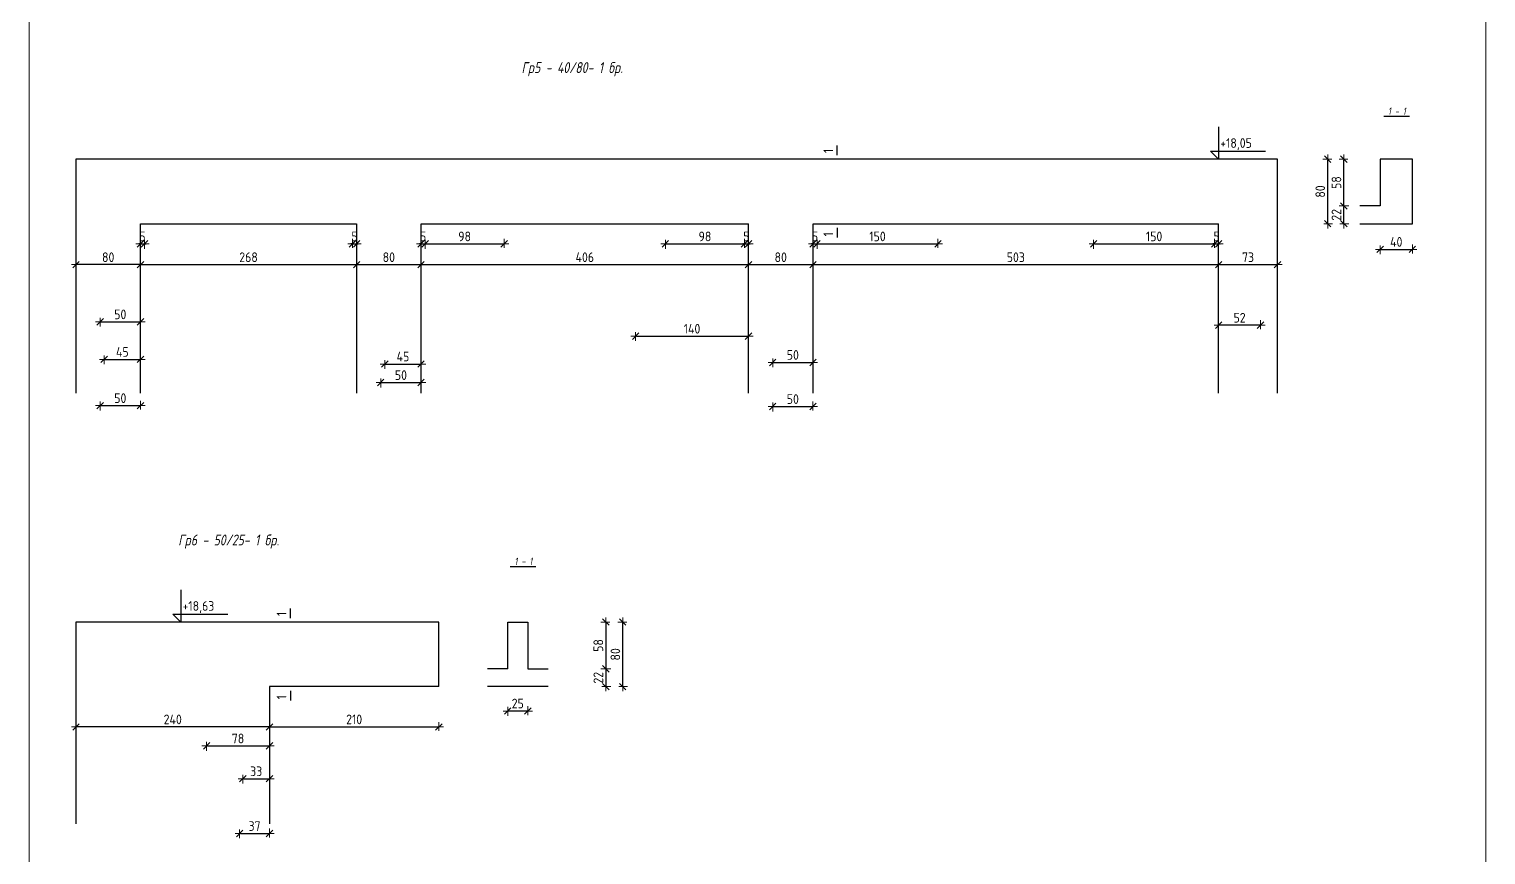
# Model space of a CAD drawing. Header units: centimetres. Extents: x -7166 to 3166, y -7595 to 8142.
# Drawn here: x -7166 to -5359, y -5088 to -4065 of the extents above; entities that cross this region are included whole.
import ezdxf
from ezdxf.enums import TextEntityAlignment as Align

# ---------------------------------------------------------------- set-up
doc = ezdxf.new("R2010")
doc.units = ezdxf.units.CM
doc.layers.add('1K_arm_koti', color=5, linetype='Continuous', lineweight=15)
doc.layers.add('1K_koti_van6ni', color=241, linetype='Continuous', lineweight=13)
for name, color, linetype in [('GRE', 3, 'Continuous'), ('GRETXT', 6, 'Continuous'), ('KTX', 1, 'Continuous'), ('KTXTXT', 4, 'Continuous'), ('RAZ', 3, 'Continuous')]:
    doc.layers.add(name, color=color, linetype=linetype)
doc.styles.add('DIM', font='romans.shx', dxfattribs={"width": 0.85})
doc.styles.add('SWETLI', font='simplex.shx', dxfattribs={"width": 0.75, "oblique": 12})
doc.dimstyles.new('RAZR1', dxfattribs={"dimtxt": 12, "dimasz": 1, "dimexe": 0.3, "dimexo": 0, "dimgap": 0, "dimtad": 0, "dimrnd": 0.1, "dimzin": 14, "dimdsep": 46, "dimtxsty": 'DIM', "dimblk": 'DIM2', "dimcen": 0.09, "dimse1": 1, "dimse2": 1, "dimclrd": 256, "dimclre": 256, "dimclrt": 41, "dimazin": 0, "dimtfac": 2.307692, "dimtix": 1, "dimtmove": 2, "dimatfit": 3, "dimldrblk": 'DIM2', "dimfxl": 0, "dimtvp": 0.769231, "dimtolj": 1, "dimtzin": 14, "dimarcsym": 0})

# ---------------------------------------------------------------- blocks, each defined once
blk = doc.blocks.new('DIM2')
for p, q in [((-5.7, 0), (5.7, 0)), ((4, 4), (-4, -4)), ((0, -5), (0, 6))]:
    blk.add_line(p, q)
blk = doc.blocks.new('*D510')
at = {"layer": '1K_koti_van6ni', "lineweight": -2}
blk.add_line((-7026.5, -4356.9), (-6760.5, -4356.9), dxfattribs=at)
at = {"layer": 'Defpoints', "color": 0}
for p in [(-7027.5, -4306.2), (-6759.5, -4306.2), (-6759.5, -4356.9)]:
    blk.add_point(p, dxfattribs=at)
at = {"layer": '1K_koti_van6ni', "lineweight": -2, "rotation": 180}
blk.add_blockref('DIM2', (-7027.5, -4356.9), dxfattribs=at)
at = {"layer": '1K_koti_van6ni', "lineweight": -2}
blk.add_blockref('DIM2', (-6759.5, -4356.9), dxfattribs=at)
at = {"layer": '1K_koti_van6ni', "color": 41, "insert": (-6893.5, -4347.7), "char_height": 12, "attachment_point": 5, "style": 'DIM'}
blk.add_mtext('\\A1;268', dxfattribs=at)
blk = doc.blocks.new('*D511')
at = {"layer": '1K_koti_van6ni', "lineweight": -2}
blk.add_line((-6758.5, -4356.9), (-6680.5, -4356.9), dxfattribs=at)
at = {"layer": 'Defpoints', "color": 0}
for p in [(-6759.5, -4306.2), (-6679.5, -4306.2), (-6679.5, -4356.9)]:
    blk.add_point(p, dxfattribs=at)
at = {"layer": '1K_koti_van6ni', "lineweight": -2, "rotation": 180}
blk.add_blockref('DIM2', (-6759.5, -4356.9), dxfattribs=at)
at = {"layer": '1K_koti_van6ni', "lineweight": -2}
blk.add_blockref('DIM2', (-6679.5, -4356.9), dxfattribs=at)
at = {"layer": '1K_koti_van6ni', "color": 41, "insert": (-6719.5, -4347.7), "char_height": 12, "attachment_point": 5, "style": 'DIM'}
blk.add_mtext('\\A1;80', dxfattribs=at)
blk = doc.blocks.new('*D512')
at = {"layer": '1K_koti_van6ni', "lineweight": -2}
blk.add_line((-6678.5, -4356.9), (-6274.5, -4356.9), dxfattribs=at)
at = {"layer": 'Defpoints', "color": 0}
for p in [(-6679.5, -4306.2), (-6273.5, -4306.2), (-6273.5, -4356.9)]:
    blk.add_point(p, dxfattribs=at)
at = {"layer": '1K_koti_van6ni', "lineweight": -2, "rotation": 180}
blk.add_blockref('DIM2', (-6679.5, -4356.9), dxfattribs=at)
at = {"layer": '1K_koti_van6ni', "lineweight": -2}
blk.add_blockref('DIM2', (-6273.5, -4356.9), dxfattribs=at)
at = {"layer": '1K_koti_van6ni', "color": 41, "insert": (-6476.5, -4347.7), "char_height": 12, "attachment_point": 5, "style": 'DIM'}
blk.add_mtext('\\A1;406', dxfattribs=at)
blk = doc.blocks.new('*D513')
at = {"layer": '1K_koti_van6ni', "lineweight": -2}
blk.add_line((-6272.5, -4356.9), (-6194.5, -4356.9), dxfattribs=at)
at = {"layer": 'Defpoints', "color": 0}
for p in [(-6273.5, -4306.2), (-6193.5, -4306.2), (-6193.5, -4356.9)]:
    blk.add_point(p, dxfattribs=at)
at = {"layer": '1K_koti_van6ni', "lineweight": -2, "rotation": 180}
blk.add_blockref('DIM2', (-6273.5, -4356.9), dxfattribs=at)
at = {"layer": '1K_koti_van6ni', "lineweight": -2}
blk.add_blockref('DIM2', (-6193.5, -4356.9), dxfattribs=at)
at = {"layer": '1K_koti_van6ni', "color": 41, "insert": (-6233.5, -4347.7), "char_height": 12, "attachment_point": 5, "style": 'DIM'}
blk.add_mtext('\\A1;80', dxfattribs=at)
blk = doc.blocks.new('*D514')
at = {"layer": '1K_koti_van6ni', "lineweight": -2}
blk.add_line((-6192.5, -4356.9), (-5691.5, -4356.9), dxfattribs=at)
at = {"layer": 'Defpoints', "color": 0}
for p in [(-6193.5, -4306.2), (-5690.5, -4306.2), (-5690.5, -4356.9)]:
    blk.add_point(p, dxfattribs=at)
at = {"layer": '1K_koti_van6ni', "lineweight": -2, "rotation": 180}
blk.add_blockref('DIM2', (-6193.5, -4356.9), dxfattribs=at)
at = {"layer": '1K_koti_van6ni', "lineweight": -2}
blk.add_blockref('DIM2', (-5690.5, -4356.9), dxfattribs=at)
at = {"layer": '1K_koti_van6ni', "color": 41, "insert": (-5942, -4347.7), "char_height": 12, "attachment_point": 5, "style": 'DIM'}
blk.add_mtext('\\A1;503', dxfattribs=at)
blk = doc.blocks.new('*D515')
at = {"layer": '1K_koti_van6ni', "lineweight": -2}
blk.add_line((-5689.5, -4356.9), (-5618.5, -4356.9), dxfattribs=at)
at = {"layer": 'Defpoints', "color": 0}
for p in [(-5617.5, -4226.2), (-5690.5, -4306.2), (-5617.5, -4356.9)]:
    blk.add_point(p, dxfattribs=at)
at = {"layer": '1K_koti_van6ni', "lineweight": -2, "rotation": 180}
blk.add_blockref('DIM2', (-5690.5, -4356.9), dxfattribs=at)
at = {"layer": '1K_koti_van6ni', "lineweight": -2}
blk.add_blockref('DIM2', (-5617.5, -4356.9), dxfattribs=at)
at = {"layer": '1K_koti_van6ni', "color": 41, "insert": (-5654, -4347.7), "char_height": 12, "attachment_point": 5, "style": 'DIM'}
blk.add_mtext('\\A1;73', dxfattribs=at)
blk = doc.blocks.new('*D516')
at = {"layer": '1K_koti_van6ni', "lineweight": -2}
blk.add_line((-7028.5, -4356.9), (-7106.5, -4356.9), dxfattribs=at)
at = {"layer": 'Defpoints', "color": 0}
for p in [(-7107.5, -4226.2), (-7027.5, -4306.2), (-7107.5, -4356.9)]:
    blk.add_point(p, dxfattribs=at)
at = {"layer": '1K_koti_van6ni', "lineweight": -2, "rotation": 180}
blk.add_blockref('DIM2', (-7107.5, -4356.9), dxfattribs=at)
at = {"layer": '1K_koti_van6ni', "lineweight": -2}
blk.add_blockref('DIM2', (-7027.5, -4356.9), dxfattribs=at)
at = {"layer": '1K_koti_van6ni', "color": 41, "insert": (-7067.5, -4347.7), "char_height": 12, "attachment_point": 5, "style": 'DIM'}
blk.add_mtext('\\A1;80', dxfattribs=at)
blk = doc.blocks.new('*D517')
at = {"layer": '1K_arm_koti', "lineweight": -2}
blk.add_line((-5535.2, -4305.2), (-5535.2, -4285.2), dxfattribs=at)
at = {"layer": 'Defpoints', "color": 0}
for p in [(-5535.2, -4284.2), (-5515.2, -4284.2), (-5515.2, -4306.2)]:
    blk.add_point(p, dxfattribs=at)
at = {"layer": '1K_arm_koti', "lineweight": -2}
for p, rotation in [((-5535.2, -4284.2), 90), ((-5535.2, -4306.2), 270)]:
    blk.add_blockref('DIM2', p, dxfattribs=dict(at, rotation=rotation))
at = {"layer": '1K_arm_koti', "color": 41, "insert": (-5544.4, -4295.2), "char_height": 12, "attachment_point": 5, "rotation": 90, "style": 'DIM'}
blk.add_mtext('\\A1;22', dxfattribs=at)
blk = doc.blocks.new('*D518')
at = {"layer": '1K_arm_koti', "lineweight": -2}
blk.add_line((-5535.2, -4283.2), (-5535.2, -4227.2), dxfattribs=at)
at = {"layer": 'Defpoints', "color": 0}
for p in [(-5535.2, -4226.2), (-5490.2, -4226.2), (-5515.2, -4284.2)]:
    blk.add_point(p, dxfattribs=at)
at = {"layer": '1K_arm_koti', "lineweight": -2}
for p, rotation in [((-5535.2, -4226.2), 90), ((-5535.2, -4284.2), 270)]:
    blk.add_blockref('DIM2', p, dxfattribs=dict(at, rotation=rotation))
at = {"layer": '1K_arm_koti', "color": 41, "insert": (-5544.4, -4255.2), "char_height": 12, "attachment_point": 5, "rotation": 90, "style": 'DIM'}
blk.add_mtext('\\A1;58', dxfattribs=at)
blk = doc.blocks.new('*D519')
at = {"layer": '1K_arm_koti', "lineweight": -2}
blk.add_line((-5555.2, -4305.2), (-5555.2, -4227.2), dxfattribs=at)
at = {"layer": 'Defpoints', "color": 0}
for p in [(-5555.2, -4226.2), (-5490.2, -4226.2), (-5515.2, -4306.2)]:
    blk.add_point(p, dxfattribs=at)
at = {"layer": '1K_arm_koti', "lineweight": -2}
for p, rotation in [((-5555.2, -4226.2), 90), ((-5555.2, -4306.2), 270)]:
    blk.add_blockref('DIM2', p, dxfattribs=dict(at, rotation=rotation))
at = {"layer": '1K_arm_koti', "color": 41, "insert": (-5564.4, -4266.2), "char_height": 12, "attachment_point": 5, "rotation": 90, "style": 'DIM'}
blk.add_mtext('\\A1;80', dxfattribs=at)
blk = doc.blocks.new('*D520')
at = {"layer": '1K_arm_koti', "lineweight": -2}
blk.add_line((-5489.2, -4338), (-5451.2, -4338), dxfattribs=at)
at = {"layer": 'Defpoints', "color": 0}
for p in [(-5490.2, -4226.2), (-5450.2, -4226.2), (-5450.2, -4338)]:
    blk.add_point(p, dxfattribs=at)
at = {"layer": '1K_arm_koti', "lineweight": -2, "rotation": 180}
blk.add_blockref('DIM2', (-5490.2, -4338), dxfattribs=at)
at = {"layer": '1K_arm_koti', "lineweight": -2}
blk.add_blockref('DIM2', (-5450.2, -4338), dxfattribs=at)
at = {"layer": '1K_arm_koti', "color": 41, "insert": (-5470.2, -4328.7), "char_height": 12, "attachment_point": 5, "style": 'DIM'}
blk.add_mtext('\\A1;40', dxfattribs=at)
blk = doc.blocks.new('*D521')
at = {"layer": '1K_arm_koti', "lineweight": -2}
for p, q in [((-7028.5, -4331.1), (-7029.5, -4331.1)), ((-7027.5, -4331.1), (-7022.5, -4331.1)), ((-7021.5, -4331.1), (-7020.5, -4331.1))]:
    blk.add_line(p, q, dxfattribs=at)
at = {"layer": 'Defpoints', "color": 0}
for p in [(-7027.5, -4306.2), (-7022.5, -4304.7), (-7022.5, -4331.1)]:
    blk.add_point(p, dxfattribs=at)
at = {"layer": '1K_arm_koti', "lineweight": -2}
blk.add_blockref('DIM2', (-7027.5, -4331.1), dxfattribs=at)
at = {"layer": '1K_arm_koti', "lineweight": -2, "rotation": 180}
blk.add_blockref('DIM2', (-7022.5, -4331.1), dxfattribs=at)
at = {"layer": '1K_arm_koti', "color": 41, "insert": (-7025, -4321.9), "char_height": 12, "attachment_point": 5, "style": 'DIM'}
blk.add_mtext('\\A1;5', dxfattribs=at)
blk = doc.blocks.new('*D522')
at = {"layer": '1K_arm_koti', "lineweight": -2}
for p, q in [((-6765.5, -4331.1), (-6766.5, -4331.1)), ((-6764.5, -4331.1), (-6759.5, -4331.1)), ((-6758.5, -4331.1), (-6757.5, -4331.1))]:
    blk.add_line(p, q, dxfattribs=at)
at = {"layer": 'Defpoints', "color": 0}
for p in [(-6764.5, -4304.7), (-6759.5, -4306.2), (-6759.5, -4331.1)]:
    blk.add_point(p, dxfattribs=at)
at = {"layer": '1K_arm_koti', "lineweight": -2}
blk.add_blockref('DIM2', (-6764.5, -4331.1), dxfattribs=at)
at = {"layer": '1K_arm_koti', "lineweight": -2, "rotation": 180}
blk.add_blockref('DIM2', (-6759.5, -4331.1), dxfattribs=at)
at = {"layer": '1K_arm_koti', "color": 41, "insert": (-6762, -4321.9), "char_height": 12, "attachment_point": 5, "style": 'DIM'}
blk.add_mtext('\\A1;5', dxfattribs=at)
blk = doc.blocks.new('*D523')
at = {"layer": '1K_arm_koti', "lineweight": -2}
for p, q in [((-6680.5, -4331.1), (-6681.5, -4331.1)), ((-6679.5, -4331.1), (-6674.5, -4331.1)), ((-6673.5, -4331.1), (-6672.5, -4331.1))]:
    blk.add_line(p, q, dxfattribs=at)
at = {"layer": 'Defpoints', "color": 0}
for p in [(-6679.5, -4306.2), (-6674.5, -4304.7), (-6674.5, -4331.1)]:
    blk.add_point(p, dxfattribs=at)
at = {"layer": '1K_arm_koti', "lineweight": -2}
blk.add_blockref('DIM2', (-6679.5, -4331.1), dxfattribs=at)
at = {"layer": '1K_arm_koti', "lineweight": -2, "rotation": 180}
blk.add_blockref('DIM2', (-6674.5, -4331.1), dxfattribs=at)
at = {"layer": '1K_arm_koti', "color": 41, "insert": (-6677, -4321.9), "char_height": 12, "attachment_point": 5, "style": 'DIM'}
blk.add_mtext('\\A1;5', dxfattribs=at)
blk = doc.blocks.new('*D524')
at = {"layer": '1K_arm_koti', "lineweight": -2}
for p, q in [((-6279.5, -4331.1), (-6280.5, -4331.1)), ((-6278.5, -4331.1), (-6273.5, -4331.1)), ((-6272.5, -4331.1), (-6271.5, -4331.1))]:
    blk.add_line(p, q, dxfattribs=at)
at = {"layer": 'Defpoints', "color": 0}
for p in [(-6278.5, -4304.7), (-6273.5, -4306.2), (-6273.5, -4331.1)]:
    blk.add_point(p, dxfattribs=at)
at = {"layer": '1K_arm_koti', "lineweight": -2}
blk.add_blockref('DIM2', (-6278.5, -4331.1), dxfattribs=at)
at = {"layer": '1K_arm_koti', "lineweight": -2, "rotation": 180}
blk.add_blockref('DIM2', (-6273.5, -4331.1), dxfattribs=at)
at = {"layer": '1K_arm_koti', "color": 41, "insert": (-6276, -4321.9), "char_height": 12, "attachment_point": 5, "style": 'DIM'}
blk.add_mtext('\\A1;5', dxfattribs=at)
blk = doc.blocks.new('*D525')
at = {"layer": '1K_arm_koti', "lineweight": -2}
for p, q in [((-6194.5, -4331.1), (-6195.5, -4331.1)), ((-6193.5, -4331.1), (-6188.5, -4331.1)), ((-6187.5, -4331.1), (-6186.5, -4331.1))]:
    blk.add_line(p, q, dxfattribs=at)
at = {"layer": 'Defpoints', "color": 0}
for p in [(-6193.5, -4306.2), (-6188.5, -4304.7), (-6188.5, -4331.1)]:
    blk.add_point(p, dxfattribs=at)
at = {"layer": '1K_arm_koti', "lineweight": -2}
blk.add_blockref('DIM2', (-6193.5, -4331.1), dxfattribs=at)
at = {"layer": '1K_arm_koti', "lineweight": -2, "rotation": 180}
blk.add_blockref('DIM2', (-6188.5, -4331.1), dxfattribs=at)
at = {"layer": '1K_arm_koti', "color": 41, "insert": (-6191, -4321.9), "char_height": 12, "attachment_point": 5, "style": 'DIM'}
blk.add_mtext('\\A1;5', dxfattribs=at)
blk = doc.blocks.new('*D526')
at = {"layer": '1K_arm_koti', "lineweight": -2}
for p, q in [((-5696.5, -4331.1), (-5697.5, -4331.1)), ((-5695.5, -4331.1), (-5690.5, -4331.1)), ((-5689.5, -4331.1), (-5688.5, -4331.1))]:
    blk.add_line(p, q, dxfattribs=at)
at = {"layer": 'Defpoints', "color": 0}
for p in [(-5695.5, -4304.7), (-5690.5, -4306.2), (-5690.5, -4331.1)]:
    blk.add_point(p, dxfattribs=at)
at = {"layer": '1K_arm_koti', "lineweight": -2}
blk.add_blockref('DIM2', (-5695.5, -4331.1), dxfattribs=at)
at = {"layer": '1K_arm_koti', "lineweight": -2, "rotation": 180}
blk.add_blockref('DIM2', (-5690.5, -4331.1), dxfattribs=at)
at = {"layer": '1K_arm_koti', "color": 41, "insert": (-5693, -4321.9), "char_height": 12, "attachment_point": 5, "style": 'DIM'}
blk.add_mtext('\\A1;5', dxfattribs=at)
blk = doc.blocks.new('*D527')
at = {"layer": '1K_arm_koti', "lineweight": -2}
blk.add_line((-5844.5, -4331.1), (-5696.5, -4331.1), dxfattribs=at)
at = {"layer": 'Defpoints', "color": 0}
for p in [(-5845.5, -4304.7), (-5695.5, -4304.7), (-5695.5, -4331.1)]:
    blk.add_point(p, dxfattribs=at)
at = {"layer": '1K_arm_koti', "lineweight": -2, "rotation": 180}
blk.add_blockref('DIM2', (-5845.5, -4331.1), dxfattribs=at)
at = {"layer": '1K_arm_koti', "lineweight": -2}
blk.add_blockref('DIM2', (-5695.5, -4331.1), dxfattribs=at)
at = {"layer": '1K_arm_koti', "color": 41, "insert": (-5770.5, -4321.9), "char_height": 12, "attachment_point": 5, "style": 'DIM'}
blk.add_mtext('\\A1;150', dxfattribs=at)
blk = doc.blocks.new('*D528')
at = {"layer": '1K_arm_koti', "lineweight": -2}
blk.add_line((-6187.5, -4331.1), (-6039.5, -4331.1), dxfattribs=at)
at = {"layer": 'Defpoints', "color": 0}
for p in [(-6188.5, -4304.7), (-6038.5, -4304.7), (-6038.5, -4331.1)]:
    blk.add_point(p, dxfattribs=at)
at = {"layer": '1K_arm_koti', "lineweight": -2, "rotation": 180}
blk.add_blockref('DIM2', (-6188.5, -4331.1), dxfattribs=at)
at = {"layer": '1K_arm_koti', "lineweight": -2}
blk.add_blockref('DIM2', (-6038.5, -4331.1), dxfattribs=at)
at = {"layer": '1K_arm_koti', "color": 41, "insert": (-6113.5, -4321.9), "char_height": 12, "attachment_point": 5, "style": 'DIM'}
blk.add_mtext('\\A1;150', dxfattribs=at)
blk = doc.blocks.new('*D529')
at = {"layer": '1K_arm_koti', "lineweight": -2}
blk.add_line((-6673.5, -4331.1), (-6577.5, -4331.1), dxfattribs=at)
at = {"layer": 'Defpoints', "color": 0}
for p in [(-6674.5, -4304.7), (-6576.5, -4304.7), (-6576.5, -4331.1)]:
    blk.add_point(p, dxfattribs=at)
at = {"layer": '1K_arm_koti', "lineweight": -2, "rotation": 180}
blk.add_blockref('DIM2', (-6674.5, -4331.1), dxfattribs=at)
at = {"layer": '1K_arm_koti', "lineweight": -2}
blk.add_blockref('DIM2', (-6576.5, -4331.1), dxfattribs=at)
at = {"layer": '1K_arm_koti', "color": 41, "insert": (-6625.5, -4321.9), "char_height": 12, "attachment_point": 5, "style": 'DIM'}
blk.add_mtext('\\A1;98', dxfattribs=at)
blk = doc.blocks.new('*D530')
at = {"layer": '1K_arm_koti', "lineweight": -2}
blk.add_line((-6375.5, -4331.1), (-6279.5, -4331.1), dxfattribs=at)
at = {"layer": 'Defpoints', "color": 0}
for p in [(-6376.5, -4304.7), (-6278.5, -4304.7), (-6278.5, -4331.1)]:
    blk.add_point(p, dxfattribs=at)
at = {"layer": '1K_arm_koti', "lineweight": -2, "rotation": 180}
blk.add_blockref('DIM2', (-6376.5, -4331.1), dxfattribs=at)
at = {"layer": '1K_arm_koti', "lineweight": -2}
blk.add_blockref('DIM2', (-6278.5, -4331.1), dxfattribs=at)
at = {"layer": '1K_arm_koti', "color": 41, "insert": (-6327.5, -4321.9), "char_height": 12, "attachment_point": 5, "style": 'DIM'}
blk.add_mtext('\\A1;98', dxfattribs=at)
blk = doc.blocks.new('*D532')
at = {"layer": '1K_arm_koti', "lineweight": -2}
blk.add_line((-7076.5, -4427.7), (-7028.5, -4427.7), dxfattribs=at)
at = {"layer": 'Defpoints', "color": 0}
for p in [(-7077.5, -4406.5), (-7027.5, -4406.5), (-7027.5, -4427.7)]:
    blk.add_point(p, dxfattribs=at)
at = {"layer": '1K_arm_koti', "lineweight": -2, "rotation": 180}
blk.add_blockref('DIM2', (-7077.5, -4427.7), dxfattribs=at)
at = {"layer": '1K_arm_koti', "lineweight": -2}
blk.add_blockref('DIM2', (-7027.5, -4427.7), dxfattribs=at)
at = {"layer": '1K_arm_koti', "color": 41, "insert": (-7052.5, -4418.5), "char_height": 12, "attachment_point": 5, "style": 'DIM'}
blk.add_mtext('\\A1;50', dxfattribs=at)
blk = doc.blocks.new('*D533')
at = {"layer": '1K_arm_koti', "lineweight": -2}
blk.add_line((-7071.5, -4474.3), (-7028.5, -4474.3), dxfattribs=at)
at = {"layer": 'Defpoints', "color": 0}
for p in [(-7072.5, -4456.7), (-7027.5, -4456.7), (-7027.5, -4474.3)]:
    blk.add_point(p, dxfattribs=at)
at = {"layer": '1K_arm_koti', "lineweight": -2, "rotation": 180}
blk.add_blockref('DIM2', (-7072.5, -4474.3), dxfattribs=at)
at = {"layer": '1K_arm_koti', "lineweight": -2}
blk.add_blockref('DIM2', (-7027.5, -4474.3), dxfattribs=at)
at = {"layer": '1K_arm_koti', "color": 41, "insert": (-7050, -4465.1), "char_height": 12, "attachment_point": 5, "style": 'DIM'}
blk.add_mtext('\\A1;45', dxfattribs=at)
blk = doc.blocks.new('*D534')
at = {"layer": '1K_arm_koti', "lineweight": -2}
blk.add_line((-7076.5, -4531.6), (-7028.5, -4531.6), dxfattribs=at)
at = {"layer": 'Defpoints', "color": 0}
for p in [(-7077.5, -4511.7), (-7027.5, -4516.2), (-7027.5, -4531.6)]:
    blk.add_point(p, dxfattribs=at)
at = {"layer": '1K_arm_koti', "lineweight": -2, "rotation": 180}
blk.add_blockref('DIM2', (-7077.5, -4531.6), dxfattribs=at)
at = {"layer": '1K_arm_koti', "lineweight": -2}
blk.add_blockref('DIM2', (-7027.5, -4531.6), dxfattribs=at)
at = {"layer": '1K_arm_koti', "color": 41, "insert": (-7052.5, -4522.4), "char_height": 12, "attachment_point": 5, "style": 'DIM'}
blk.add_mtext('\\A1;50', dxfattribs=at)
blk = doc.blocks.new('*D535')
at = {"layer": '1K_arm_koti', "lineweight": -2}
blk.add_line((-6723.5, -4480.1), (-6680.5, -4480.1), dxfattribs=at)
at = {"layer": 'Defpoints', "color": 0}
for p in [(-6724.5, -4460.8), (-6679.5, -4460.8), (-6679.5, -4480.1)]:
    blk.add_point(p, dxfattribs=at)
at = {"layer": '1K_arm_koti', "lineweight": -2, "rotation": 180}
blk.add_blockref('DIM2', (-6724.5, -4480.1), dxfattribs=at)
at = {"layer": '1K_arm_koti', "lineweight": -2}
blk.add_blockref('DIM2', (-6679.5, -4480.1), dxfattribs=at)
at = {"layer": '1K_arm_koti', "color": 41, "insert": (-6702, -4470.8), "char_height": 12, "attachment_point": 5, "style": 'DIM'}
blk.add_mtext('\\A1;45', dxfattribs=at)
blk = doc.blocks.new('*D536')
at = {"layer": '1K_arm_koti', "lineweight": -2}
blk.add_line((-6728.5, -4503), (-6680.5, -4503), dxfattribs=at)
at = {"layer": 'Defpoints', "color": 0}
for p in [(-6729.5, -4509.5), (-6679.5, -4503), (-6679.5, -4516.2)]:
    blk.add_point(p, dxfattribs=at)
at = {"layer": '1K_arm_koti', "lineweight": -2, "rotation": 180}
blk.add_blockref('DIM2', (-6729.5, -4503), dxfattribs=at)
at = {"layer": '1K_arm_koti', "lineweight": -2}
blk.add_blockref('DIM2', (-6679.5, -4503), dxfattribs=at)
at = {"layer": '1K_arm_koti', "color": 41, "insert": (-6704.5, -4493.8), "char_height": 12, "attachment_point": 5, "style": 'DIM'}
blk.add_mtext('\\A1;50', dxfattribs=at)
blk = doc.blocks.new('*D537')
at = {"layer": '1K_arm_koti', "lineweight": -2}
blk.add_line((-6412.5, -4445.5), (-6274.5, -4445.5), dxfattribs=at)
at = {"layer": 'Defpoints', "color": 0}
for p in [(-6413.5, -4427.2), (-6273.5, -4427.2), (-6273.5, -4445.5)]:
    blk.add_point(p, dxfattribs=at)
at = {"layer": '1K_arm_koti', "lineweight": -2, "rotation": 180}
blk.add_blockref('DIM2', (-6413.5, -4445.5), dxfattribs=at)
at = {"layer": '1K_arm_koti', "lineweight": -2}
blk.add_blockref('DIM2', (-6273.5, -4445.5), dxfattribs=at)
at = {"layer": '1K_arm_koti', "color": 41, "insert": (-6343.5, -4436.3), "char_height": 12, "attachment_point": 5, "style": 'DIM'}
blk.add_mtext('\\A1;140', dxfattribs=at)
blk = doc.blocks.new('*D538')
at = {"layer": '1K_arm_koti', "lineweight": -2}
blk.add_line((-6242.5, -4478.1), (-6194.5, -4478.1), dxfattribs=at)
at = {"layer": 'Defpoints', "color": 0}
for p in [(-6243.5, -4458.9), (-6193.5, -4458.9), (-6193.5, -4478.1)]:
    blk.add_point(p, dxfattribs=at)
at = {"layer": '1K_arm_koti', "lineweight": -2, "rotation": 180}
blk.add_blockref('DIM2', (-6243.5, -4478.1), dxfattribs=at)
at = {"layer": '1K_arm_koti', "lineweight": -2}
blk.add_blockref('DIM2', (-6193.5, -4478.1), dxfattribs=at)
at = {"layer": '1K_arm_koti', "color": 41, "insert": (-6218.5, -4468.8), "char_height": 12, "attachment_point": 5, "style": 'DIM'}
blk.add_mtext('\\A1;50', dxfattribs=at)
blk = doc.blocks.new('*D539')
at = {"layer": '1K_arm_koti', "lineweight": -2}
blk.add_line((-6242.5, -4532.7), (-6194.5, -4532.7), dxfattribs=at)
at = {"layer": 'Defpoints', "color": 0}
for p in [(-6243.5, -4505.5), (-6193.5, -4516.2), (-6193.5, -4532.7)]:
    blk.add_point(p, dxfattribs=at)
at = {"layer": '1K_arm_koti', "lineweight": -2, "rotation": 180}
blk.add_blockref('DIM2', (-6243.5, -4532.7), dxfattribs=at)
at = {"layer": '1K_arm_koti', "lineweight": -2}
blk.add_blockref('DIM2', (-6193.5, -4532.7), dxfattribs=at)
at = {"layer": '1K_arm_koti', "color": 41, "insert": (-6218.5, -4523.5), "char_height": 12, "attachment_point": 5, "style": 'DIM'}
blk.add_mtext('\\A1;50', dxfattribs=at)
blk = doc.blocks.new('*D540')
at = {"layer": '1K_arm_koti', "lineweight": -2}
blk.add_line((-5639.5, -4431.9), (-5689.5, -4431.9), dxfattribs=at)
at = {"layer": 'Defpoints', "color": 0}
for p in [(-5690.5, -4413.4), (-5638.5, -4413.4), (-5690.5, -4431.9)]:
    blk.add_point(p, dxfattribs=at)
at = {"layer": '1K_arm_koti', "lineweight": -2, "rotation": 180}
blk.add_blockref('DIM2', (-5690.5, -4431.9), dxfattribs=at)
at = {"layer": '1K_arm_koti', "lineweight": -2}
blk.add_blockref('DIM2', (-5638.5, -4431.9), dxfattribs=at)
at = {"layer": '1K_arm_koti', "color": 41, "insert": (-5664.5, -4422.7), "char_height": 12, "attachment_point": 5, "style": 'DIM'}
blk.add_mtext('\\A1;52', dxfattribs=at)
blk = doc.blocks.new('*D555')
at = {"layer": '1K_koti_van6ni', "lineweight": -2}
blk.add_line((-6866.5, -4929.8), (-6658.5, -4929.8), dxfattribs=at)
at = {"layer": 'Defpoints', "color": 0}
for p in [(-6867.5, -4879.9), (-6657.5, -4879.9), (-6657.5, -4929.8)]:
    blk.add_point(p, dxfattribs=at)
at = {"layer": '1K_koti_van6ni', "lineweight": -2, "rotation": 180}
blk.add_blockref('DIM2', (-6867.5, -4929.8), dxfattribs=at)
at = {"layer": '1K_koti_van6ni', "lineweight": -2}
blk.add_blockref('DIM2', (-6657.5, -4929.8), dxfattribs=at)
at = {"layer": '1K_koti_van6ni', "color": 41, "insert": (-6762.5, -4920.5), "char_height": 12, "attachment_point": 5, "style": 'DIM'}
blk.add_mtext('\\A1;210', dxfattribs=at)
blk = doc.blocks.new('*D556')
at = {"layer": '1K_koti_van6ni', "lineweight": -2}
blk.add_line((-6868.5, -4929.8), (-7106.5, -4929.8), dxfattribs=at)
at = {"layer": 'Defpoints', "color": 0}
for p in [(-7107.5, -4799.9), (-6867.5, -4879.9), (-7107.5, -4929.8)]:
    blk.add_point(p, dxfattribs=at)
at = {"layer": '1K_koti_van6ni', "lineweight": -2, "rotation": 180}
blk.add_blockref('DIM2', (-7107.5, -4929.8), dxfattribs=at)
at = {"layer": '1K_koti_van6ni', "lineweight": -2}
blk.add_blockref('DIM2', (-6867.5, -4929.8), dxfattribs=at)
at = {"layer": '1K_koti_van6ni', "color": 41, "insert": (-6987.5, -4920.5), "char_height": 12, "attachment_point": 5, "style": 'DIM'}
blk.add_mtext('\\A1;240', dxfattribs=at)
blk = doc.blocks.new('*D557')
at = {"layer": '1K_arm_koti', "lineweight": -2}
blk.add_line((-6450.4, -4800.9), (-6450.4, -4856.9), dxfattribs=at)
at = {"layer": 'Defpoints', "color": 0}
for p in [(-6547.1, -4799.9), (-6547.1, -4857.9), (-6450.4, -4857.9)]:
    blk.add_point(p, dxfattribs=at)
at = {"layer": '1K_arm_koti', "lineweight": -2}
for p, rotation in [((-6450.4, -4799.9), 90), ((-6450.4, -4857.9), 270)]:
    blk.add_blockref('DIM2', p, dxfattribs=dict(at, rotation=rotation))
at = {"layer": '1K_arm_koti', "color": 41, "insert": (-6459.7, -4828.9), "char_height": 12, "attachment_point": 5, "rotation": 90, "style": 'DIM'}
blk.add_mtext('\\A1;58', dxfattribs=at)
blk = doc.blocks.new('*D558')
at = {"layer": '1K_arm_koti', "lineweight": -2}
blk.add_line((-6450.4, -4858.9), (-6450.4, -4878.9), dxfattribs=at)
at = {"layer": 'Defpoints', "color": 0}
for p in [(-6547.1, -4857.9), (-6522.1, -4879.9), (-6450.4, -4879.9)]:
    blk.add_point(p, dxfattribs=at)
at = {"layer": '1K_arm_koti', "lineweight": -2}
for p, rotation in [((-6450.4, -4857.9), 90), ((-6450.4, -4879.9), 270)]:
    blk.add_blockref('DIM2', p, dxfattribs=dict(at, rotation=rotation))
at = {"layer": '1K_arm_koti', "color": 41, "insert": (-6459.7, -4868.9), "char_height": 12, "attachment_point": 5, "rotation": 90, "style": 'DIM'}
blk.add_mtext('\\A1;22', dxfattribs=at)
blk = doc.blocks.new('*D559')
at = {"layer": '1K_arm_koti', "lineweight": -2}
blk.add_line((-6429.4, -4878.9), (-6429.4, -4800.9), dxfattribs=at)
at = {"layer": 'Defpoints', "color": 0}
for p in [(-6572.1, -4799.9), (-6429.4, -4799.9), (-6572.1, -4879.9)]:
    blk.add_point(p, dxfattribs=at)
at = {"layer": '1K_arm_koti', "lineweight": -2}
for p, rotation in [((-6429.4, -4799.9), 90), ((-6429.4, -4879.9), 270)]:
    blk.add_blockref('DIM2', p, dxfattribs=dict(at, rotation=rotation))
at = {"layer": '1K_arm_koti', "color": 41, "insert": (-6438.6, -4839.9), "char_height": 12, "attachment_point": 5, "rotation": 90, "style": 'DIM'}
blk.add_mtext('\\A1;80', dxfattribs=at)
blk = doc.blocks.new('*D560')
at = {"layer": '1K_arm_koti', "lineweight": -2}
blk.add_line((-6548.1, -4910.1), (-6571.1, -4910.1), dxfattribs=at)
at = {"layer": 'Defpoints', "color": 0}
for p in [(-6572.1, -4799.9), (-6547.1, -4799.9), (-6572.1, -4910.1)]:
    blk.add_point(p, dxfattribs=at)
at = {"layer": '1K_arm_koti', "lineweight": -2, "rotation": 180}
blk.add_blockref('DIM2', (-6572.1, -4910.1), dxfattribs=at)
at = {"layer": '1K_arm_koti', "lineweight": -2}
blk.add_blockref('DIM2', (-6547.1, -4910.1), dxfattribs=at)
at = {"layer": '1K_arm_koti', "color": 41, "insert": (-6559.6, -4900.8), "char_height": 12, "attachment_point": 5, "style": 'DIM'}
blk.add_mtext('\\A1;25', dxfattribs=at)
blk = doc.blocks.new('*D561')
at = {"layer": '1K_arm_koti', "lineweight": -2}
blk.add_line((-6944.5, -4953.3), (-6868.5, -4953.3), dxfattribs=at)
at = {"layer": 'Defpoints', "color": 0}
for p in [(-6945.5, -4960.9), (-6867.5, -4953.3), (-6867.5, -4960.9)]:
    blk.add_point(p, dxfattribs=at)
at = {"layer": '1K_arm_koti', "lineweight": -2, "rotation": 180}
blk.add_blockref('DIM2', (-6945.5, -4953.3), dxfattribs=at)
at = {"layer": '1K_arm_koti', "lineweight": -2}
blk.add_blockref('DIM2', (-6867.5, -4953.3), dxfattribs=at)
at = {"layer": '1K_arm_koti', "color": 41, "insert": (-6906.5, -4944.1), "char_height": 12, "attachment_point": 5, "style": 'DIM'}
blk.add_mtext('\\A1;78', dxfattribs=at)
blk = doc.blocks.new('*D562')
at = {"layer": '1K_arm_koti', "lineweight": -2}
blk.add_line((-6899.5, -4994), (-6868.5, -4994), dxfattribs=at)
at = {"layer": 'Defpoints', "color": 0}
for p in [(-6900.5, -5002.1), (-6867.5, -4994), (-6867.5, -5002.1)]:
    blk.add_point(p, dxfattribs=at)
at = {"layer": '1K_arm_koti', "lineweight": -2, "rotation": 180}
blk.add_blockref('DIM2', (-6900.5, -4994), dxfattribs=at)
at = {"layer": '1K_arm_koti', "lineweight": -2}
blk.add_blockref('DIM2', (-6867.5, -4994), dxfattribs=at)
at = {"layer": '1K_arm_koti', "color": 41, "insert": (-6884, -4984.8), "char_height": 12, "attachment_point": 5, "style": 'DIM'}
blk.add_mtext('\\A1;33', dxfattribs=at)
blk = doc.blocks.new('*D563')
at = {"layer": '1K_arm_koti', "lineweight": -2}
blk.add_line((-6903.5, -5061.9), (-6868.5, -5061.9), dxfattribs=at)
at = {"layer": 'Defpoints', "color": 0}
for p in [(-6904.5, -5041.5), (-6867.5, -5041.5), (-6867.5, -5061.9)]:
    blk.add_point(p, dxfattribs=at)
at = {"layer": '1K_arm_koti', "lineweight": -2, "rotation": 180}
blk.add_blockref('DIM2', (-6904.5, -5061.9), dxfattribs=at)
at = {"layer": '1K_arm_koti', "lineweight": -2}
blk.add_blockref('DIM2', (-6867.5, -5061.9), dxfattribs=at)
at = {"layer": '1K_arm_koti', "color": 41, "insert": (-6886, -5052.7), "char_height": 12, "attachment_point": 5, "style": 'DIM'}
blk.add_mtext('\\A1;37', dxfattribs=at)

msp = doc.modelspace()

# ---------------------------------------------------------------- linework, layer by layer
at = {"layer": '1K_arm_koti'}
msp.add_lwpolyline([(-7165.554, -2030.582), (-5359.078, -2030.582), (-5359.078, -6108.268), (-7165.554, -6108.268)], close=True, dxfattribs=at)
at = {"layer": 'GRE'}
for points in [[(-5617.472, -4516.173), (-5617.472, -4226.173), (-7107.472, -4226.173), (-7107.472, -4516.173)], [(-5515.205, -4306.173), (-5450.206, -4306.173), (-5450.206, -4226.173), (-5490.205, -4226.173), (-5490.205, -4284.173), (-5515.205, -4284.173)], [(-7027.472, -4516.173), (-7027.472, -4306.173), (-6759.472, -4306.173), (-6759.472, -4516.173)], [(-6679.472, -4516.173), (-6679.472, -4306.173)], [(-6679.472, -4306.173), (-6273.472, -4306.173)], [(-6273.472, -4516.173), (-6273.472, -4306.173)], [(-6193.472, -4516.173), (-6193.472, -4306.173)], [(-6193.472, -4306.173), (-5690.472, -4306.173)], [(-5690.472, -4516.173), (-5690.472, -4306.173)], [(-6657.472, -4879.923), (-6657.472, -4799.923), (-7107.472, -4799.923), (-7107.472, -5049.923)], [(-6572.098, -4857.923), (-6572.098, -4799.923), (-6547.098, -4799.923), (-6547.098, -4857.923), (-6522.098, -4857.923)], [(-6572.098, -4857.923), (-6597.098, -4857.923)], [(-6657.472, -4879.923), (-6867.472, -4879.923), (-6867.472, -5049.923)], [(-6522.098, -4879.923), (-6597.098, -4879.923)]]:
    msp.add_lwpolyline(points, dxfattribs=at)
at = {"layer": 'KTX'}
for p, q in [((-6163.541, -4221.173), (-6163.541, -4209.173)), ((-6163.541, -4311.173), (-6163.541, -4323.173)), ((-6841.527, -4794.923), (-6841.527, -4782.923)), ((-6841.527, -4884.923), (-6841.527, -4896.923))]:
    msp.add_line(p, q, dxfattribs=at)
for points in [[(-5690.472, -4186.173), (-5690.472, -4226.173), (-5700.472, -4216.173), (-5632.472, -4216.173)], [(-6977.324, -4759.923), (-6977.324, -4799.923), (-6987.324, -4789.923), (-6919.324, -4789.923)]]:
    msp.add_lwpolyline(points, dxfattribs=at)

# ---------------------------------------------------------------- texts
at = {"layer": 'GRETXT', "style": 'SWETLI', "oblique": 12, "width": 0.75}
for s, p in [('Гp5 - 40/80- 1 бp.', (-6554.951, -4119.387)), ('Гp6 - 50/25- 1 бp.', (-6980.672, -4704.923))]:
    msp.add_text(s, height=13.5, dxfattribs=at).set_placement(p)
at = {"layer": 'KTXTXT', "style": 'DIM', "width": 0.85}
for s, p in [('+18,05', (-5688.472, -4212.173)), ('+18,63', (-6975.324, -4785.923))]:
    msp.add_text(s, height=12, dxfattribs=at).set_placement(p)
for p in [(-6168.541, -4218.673), (-6168.541, -4321.93), (-6846.527, -4792.423), (-6846.527, -4895.68)]:
    msp.add_text('1', height=12, rotation=90, dxfattribs=at).set_placement(p)
at = {"layer": 'RAZ', "style": 'SWETLI', "oblique": 12, "width": 0.75}
for p in [(-5469.455, -4166.648), (-6552.69, -4724.614)]:
    msp.add_text('%%u 1 - 1 ', height=9, dxfattribs=at).set_placement(p, align=Align.MIDDLE)

# ---------------------------------------------------------------- dimensions: what is measured, and where the dimension line sits
at = {"layer": '1K_arm_koti'}
for base, p1, p2, picture, middle in [((-5555.205, -4226.173), (-5515.205, -4306.173), (-5490.205, -4226.173), '*D519', (-5564.436, -4266.173)), ((-5535.205, -4226.173), (-5515.205, -4284.173), (-5490.205, -4226.173), '*D518', (-5544.436, -4255.173)), ((-5535.205, -4284.173), (-5515.205, -4306.173), (-5515.205, -4284.173), '*D517', (-5544.436, -4295.173)), ((-6429.406, -4799.923), (-6572.098, -4879.923), (-6572.098, -4799.923), '*D559', (-6438.637, -4839.923)), ((-6450.45, -4857.923), (-6547.098, -4799.923), (-6547.098, -4857.923), '*D557', (-6459.68, -4828.923)), ((-6450.45, -4879.923), (-6547.098, -4857.923), (-6522.098, -4879.923), '*D558', (-6459.68, -4868.923))]:
    dim = msp.add_linear_dim(base=base, p1=p1, p2=p2, angle=90, dimstyle='RAZR1', dxfattribs=at)
    dim.commit()
    dim.dimension.update_dxf_attribs({"geometry": picture, "text_midpoint": middle})
for base, p1, p2, picture, middle in [((-5450.206, -4337.979), (-5490.205, -4226.173), (-5450.206, -4226.173), '*D520', (-5470.206, -4328.748)), ((-7022.472, -4331.09), (-7027.472, -4306.173), (-7022.472, -4304.673), '*D521', (-7024.972, -4321.859)), ((-6759.472, -4331.09), (-6764.472, -4304.673), (-6759.472, -4306.173), '*D522', (-6761.972, -4321.859)), ((-6674.472, -4331.09), (-6679.472, -4306.173), (-6674.472, -4304.673), '*D523', (-6676.972, -4321.859)), ((-6576.472, -4331.09), (-6674.472, -4304.673), (-6576.472, -4304.673), '*D529', (-6625.472, -4321.859)), ((-6278.472, -4331.09), (-6376.472, -4304.673), (-6278.472, -4304.673), '*D530', (-6327.472, -4321.859)), ((-6273.472, -4331.09), (-6278.472, -4304.673), (-6273.472, -4306.173), '*D524', (-6275.972, -4321.859)), ((-6188.472, -4331.09), (-6193.472, -4306.173), (-6188.472, -4304.673), '*D525', (-6190.972, -4321.859)), ((-6038.472, -4331.09), (-6188.472, -4304.673), (-6038.472, -4304.673), '*D528', (-6113.472, -4321.859)), ((-5695.472, -4331.09), (-5845.472, -4304.673), (-5695.472, -4304.673), '*D527', (-5770.472, -4321.859)), ((-5690.472, -4331.09), (-5695.472, -4304.673), (-5690.472, -4306.173), '*D526', (-5692.972, -4321.859)), ((-7027.472, -4427.734), (-7077.472, -4406.527), (-7027.472, -4406.527), '*D532', (-7052.472, -4418.504)), ((-5690.472, -4431.909), (-5638.472, -4413.37), (-5690.472, -4413.37), '*D540', (-5664.472, -4422.678)), ((-6273.472, -4445.509), (-6413.472, -4427.208), (-6273.472, -4427.208), '*D537', (-6343.472, -4436.278)), ((-7027.472, -4474.328), (-7072.472, -4456.724), (-7027.472, -4456.724), '*D533', (-7049.972, -4465.097)), ((-6679.472, -4480.063), (-6724.472, -4460.823), (-6679.472, -4460.823), '*D535', (-6701.972, -4470.832)), ((-6193.472, -4478.078), (-6243.472, -4458.903), (-6193.472, -4458.903), '*D538', (-6218.472, -4468.848)), ((-6679.472, -4502.991), (-6729.472, -4509.45), (-6679.472, -4516.173), '*D536', (-6704.472, -4493.76)), ((-7027.472, -4531.646), (-7077.472, -4511.729), (-7027.472, -4516.173), '*D534', (-7052.472, -4522.416)), ((-6193.472, -4532.688), (-6243.472, -4505.476), (-6193.472, -4516.173), '*D539', (-6218.472, -4523.457)), ((-6572.098, -4910.055), (-6547.098, -4799.923), (-6572.098, -4799.923), '*D560', (-6559.598, -4900.824)), ((-6867.472, -4953.289), (-6945.472, -4960.855), (-6867.472, -4960.855), '*D561', (-6906.472, -4944.058)), ((-6867.472, -4994.019), (-6900.472, -5002.139), (-6867.472, -5002.139), '*D562', (-6883.972, -4984.788)), ((-6867.472, -5061.941), (-6904.472, -5041.49), (-6867.472, -5041.49), '*D563', (-6885.972, -5052.711))]:
    dim = msp.add_linear_dim(base=base, p1=p1, p2=p2, dimstyle='RAZR1', dxfattribs=at)
    dim.commit()
    dim.dimension.update_dxf_attribs({"geometry": picture, "text_midpoint": middle})
at = {"layer": '1K_koti_van6ni'}
for base, p1, p2, picture, middle in [((-7107.472, -4356.907), (-7027.472, -4306.173), (-7107.472, -4226.173), '*D516', (-7067.472, -4347.676)), ((-5617.472, -4356.907), (-5690.472, -4306.173), (-5617.472, -4226.173), '*D515', (-5653.972, -4347.676)), ((-6759.472, -4356.907), (-7027.472, -4306.173), (-6759.472, -4306.173), '*D510', (-6893.472, -4347.676)), ((-6679.472, -4356.907), (-6759.472, -4306.173), (-6679.472, -4306.173), '*D511', (-6719.472, -4347.676)), ((-6273.472, -4356.907), (-6679.472, -4306.173), (-6273.472, -4306.173), '*D512', (-6476.472, -4347.676)), ((-6193.472, -4356.907), (-6273.472, -4306.173), (-6193.472, -4306.173), '*D513', (-6233.472, -4347.676)), ((-5690.472, -4356.907), (-6193.472, -4306.173), (-5690.472, -4306.173), '*D514', (-5941.972, -4347.676))]:
    dim = msp.add_linear_dim(base=base, p1=p1, p2=p2, dimstyle='RAZR1', dxfattribs=at)
    dim.commit()
    dim.dimension.update_dxf_attribs({"geometry": picture, "text_midpoint": middle})
for base, p2, picture, middle in [((-7107.472, -4929.768), (-7107.472, -4799.923), '*D556', (-6987.472, -4920.538)), ((-6657.472, -4929.768), (-6657.472, -4879.923), '*D555', (-6762.472, -4920.538))]:
    dim = msp.add_linear_dim(base=base, p1=(-6867.472, -4879.923), p2=p2, angle=180, dimstyle='RAZR1', dxfattribs=at)
    dim.commit()
    dim.dimension.update_dxf_attribs({"geometry": picture, "text_midpoint": middle})

doc.saveas('drawing.dxf')
